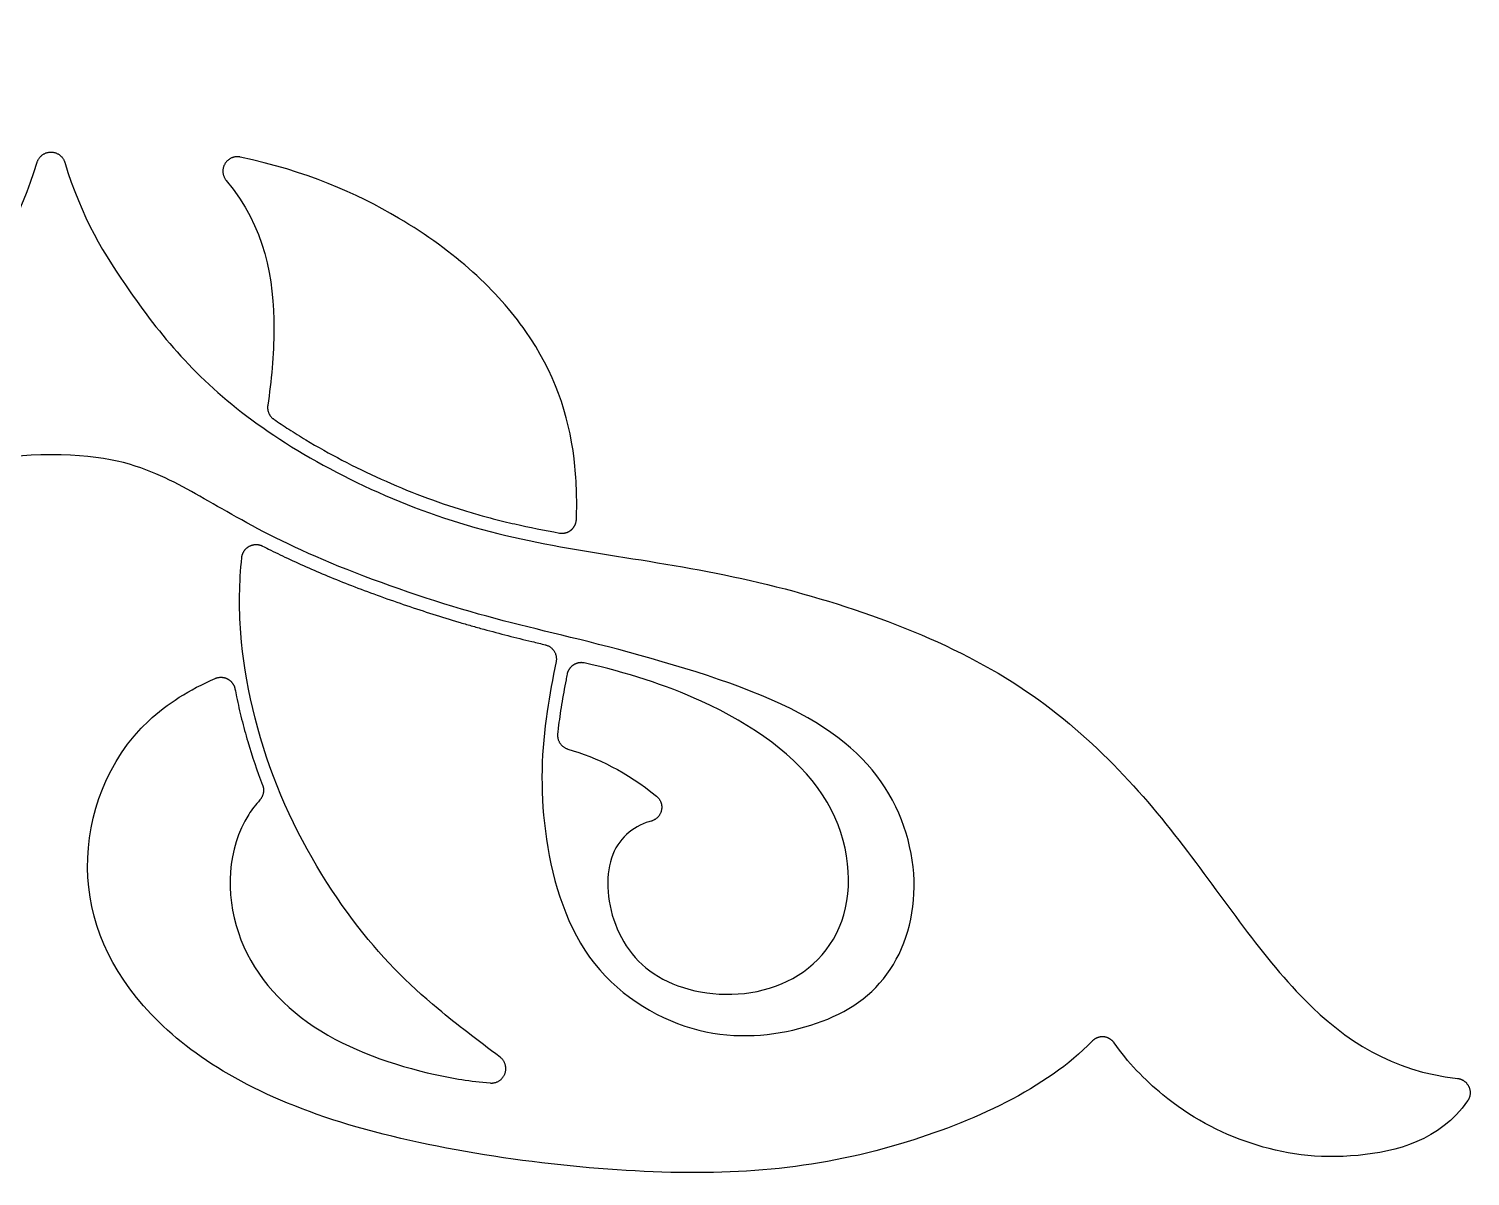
# Model space of a CAD drawing. Header units: millimetres. Extents: x -135 to 7155, y -215 to 2165.
# Drawn here: x -101.32 to -66.93, y 10.63 to 38 of the extents above; entities that cross this region are included whole.
import ezdxf

# ---------------------------------------------------------------- set-up
doc = ezdxf.new("R2010")
doc.units = ezdxf.units.MM
doc.header["$MEASUREMENT"] = 0
doc.layers.add('Default', color=18, linetype='Continuous')

msp = doc.modelspace()

# ---------------------------------------------------------------- linework, layer by layer
at = {"layer": 'Default', "color": 5}
for points, knots in [([(-107, 36.665), (-107.878, 37.207), (-109.236, 38.306), (-110.407, 40.305), (-110.195, 42.736), (-108.475, 44.548), (-104.632, 45.21), (-102.197, 45.017), (-100.949, 45.092), (-100.675, 45.124)], [10754.856844, 10754.856844, 10754.856844, 10754.856844, 10766.307316, 10778.020532, 10789.733748, 10801.446964, 10813.16018, 10824.873396, 10828.323854, 10828.323854, 10828.323854, 10828.323854]), ([(-98.974, 42.971), (-99.567, 42.929), (-101.331, 42.941), (-104.226, 43.527), (-107.123, 43.881), (-109.17, 42.78), (-109.67, 40.689), (-109.07, 39.023), (-108.194, 38.049), (-107.365, 37.345), (-106.818, 36.929)], [10676.231469, 10676.231469, 10676.231469, 10676.231469, 10681.890419, 10692.118549, 10702.34668, 10712.574811, 10722.802941, 10733.031072, 10743.259202, 10752.993996, 10752.993996, 10752.993996, 10752.993996]), ([(-134.354, 12.957), (-132.795, 13.128), (-130.397, 14.699), (-127.804, 18.792), (-123.912, 22.927), (-116.923, 25.23), (-110.832, 25.71), (-105.213, 28.532), (-102.83, 31.358), (-101.516, 33.507), (-101.123, 34.812)], [14077.718039, 14077.718039, 14077.718039, 14077.718039, 14106.010244, 14138.446474, 14170.882704, 14203.318934, 14235.755164, 14268.191395, 14300.627625, 14325.027613, 14325.027613, 14325.027613, 14325.027613]), ([(-100.465, 34.812), (-100.072, 33.507), (-98.758, 31.358), (-96.375, 28.532), (-90.756, 25.71), (-84.665, 25.23), (-77.676, 22.927), (-73.783, 18.792), (-71.191, 14.699), (-68.792, 13.128), (-67.234, 12.957)], [14330.138921, 14330.138921, 14330.138921, 14330.138921, 14354.53891, 14386.975141, 14419.411372, 14451.847603, 14484.283834, 14516.720065, 14549.156296, 14577.448496, 14577.448496, 14577.448496, 14577.448496]), ([(-88.255, 26.295), (-88.238, 26.778), (-88.283, 28.351), (-89.137, 30.819), (-91.886, 33.368), (-94.707, 34.605), (-96.277, 34.937)], [929.552979, 929.552979, 929.552979, 929.552979, 938.052684, 957.071199, 976.089714, 990.161655, 990.161655, 990.161655, 990.161655]), ([(-96.61, 34.38), (-95.681, 33.278), (-95.36, 31.351), (-95.534, 29.599), (-95.621, 29.016)], [853.531449, 853.531449, 853.531449, 853.531449, 871.343487, 880.821473, 880.821473, 880.821473, 880.821473]), ([(-95.476, 28.683), (-95.357, 28.601), (-95.106, 28.434), (-94.569, 28.1), (-93.841, 27.693), (-92.914, 27.243), (-91.938, 26.838), (-91.128, 26.56), (-90.56, 26.394), (-90.159, 26.287), (-89.548, 26.14), (-89.02, 26.035), (-88.66, 25.969)], [883.050683, 883.050683, 883.050683, 883.050683, 885.571506, 888.327926, 894.105724, 900.15264, 906.346254, 912.564978, 915.128718, 916.690112, 919.819754, 926.118589, 926.118589, 926.118589, 926.118589]), ([(-100.794, 27.833), (-102.119, 27.833), (-103.512, 27.367), (-104.973, 26.461), (-107.238, 25.267), (-110.942, 23.977), (-113.753, 23.388), (-118.648, 21.975), (-120.977, 20.02), (-121.648, 17.29), (-120.755, 15.018), (-118.744, 14.006), (-116.109, 13.835), (-113.337, 15.58), (-112.419, 18.96), (-112.517, 21.195), (-112.768, 22.499), (-112.848, 22.901)], [13348.709207, 13348.709207, 13348.709207, 13348.709207, 13367.727722, 13386.746237, 13405.764751, 13424.783266, 13443.801781, 13462.820295, 13481.83881, 13500.857325, 13519.875839, 13538.894354, 13557.912869, 13576.931383, 13595.949898, 13614.968413, 13623.188522, 13623.188522, 13623.188522, 13623.188522]), ([(-88.74, 22.901), (-88.82, 22.499), (-89.07, 21.195), (-89.169, 18.96), (-88.251, 15.58), (-85.479, 13.835), (-82.844, 14.006), (-80.833, 15.018), (-79.94, 17.29), (-80.611, 20.02), (-82.94, 21.975), (-87.835, 23.388), (-90.645, 23.977), (-94.35, 25.267), (-96.614, 26.461), (-98.076, 27.367), (-99.469, 27.833), (-100.794, 27.833)], [13074.229893, 13074.229893, 13074.229893, 13074.229893, 13082.450002, 13101.468517, 13120.487031, 13139.505546, 13158.524061, 13177.542575, 13196.56109, 13215.579605, 13234.598119, 13253.616634, 13272.635149, 13291.653663, 13310.672178, 13329.690693, 13348.709207, 13348.709207, 13348.709207, 13348.709207]), ([(-95.742, 25.657), (-95.696, 25.633), (-95.501, 25.535), (-94.967, 25.275), (-94.281, 24.974), (-93.537, 24.68), (-92.932, 24.455), (-92.309, 24.237), (-91.685, 24.032), (-91.17, 23.873), (-90.765, 23.756), (-90.374, 23.648), (-89.891, 23.521), (-89.4, 23.4), (-89.102, 23.327), (-88.996, 23.301)], [13029.448321, 13029.448321, 13029.448321, 13029.448321, 13030.347595, 13033.273392, 13039.820858, 13043.442368, 13047.241292, 13051.116135, 13054.962758, 13058.719666, 13060.538885, 13062.331544, 13065.812629, 13069.256479, 13071.172712, 13071.172712, 13071.172712, 13071.172712]), ([(-90.078, 13.466), (-90.62, 13.87), (-91.873, 14.821), (-93.592, 16.512), (-95.58, 19.846), (-96.341, 23.146), (-96.299, 24.793), (-96.24, 25.385)], [12934.568977, 12934.568977, 12934.568977, 12934.568977, 12948.158388, 12969.962613, 12991.766838, 13013.571063, 13025.564552, 13025.564552, 13025.564552, 13025.564552]), ([(-86.472, 19.095), (-86.511, 19.085), (-86.95, 18.945), (-87.648, 18.303), (-87.429, 16.314), (-86.048, 14.96), (-83.374, 14.841), (-81.486, 16.61), (-81.922, 19.899), (-84.782, 21.913), (-87.061, 22.646), (-88.067, 22.868)], [1912.695729, 1912.695729, 1912.695729, 1912.695729, 1914.939435, 1938.335293, 1961.731151, 1985.127009, 2008.522867, 2031.918725, 2055.314584, 2078.710442, 2094.8301, 2094.8301, 2094.8301, 2094.8301]), ([(-75.951, 13.844), (-77.027, 12.721), (-81.05, 10.889), (-86.487, 10.48), (-94.473, 11.663), (-98.884, 14.34), (-100.416, 17.921), (-99.236, 21.148), (-97.482, 22.234), (-96.877, 22.499)], [12685.787502, 12685.787502, 12685.787502, 12685.787502, 12704.726499, 12728.122357, 12751.518216, 12774.914074, 12798.309933, 12821.705791, 12832.087049, 12832.087049, 12832.087049, 12832.087049]), ([(-88.478, 22.598), (-88.486, 22.555), (-88.533, 22.314), (-88.594, 21.979), (-88.653, 21.594), (-88.683, 21.362), (-88.698, 21.226), (-88.703, 21.18)], [2098.020164, 2098.020164, 2098.020164, 2098.020164, 2098.787005, 2102.300552, 2103.985708, 2105.58208, 2106.384265, 2106.384265, 2106.384265, 2106.384265]), ([(-96.402, 22.249), (-96.39, 22.186), (-96.342, 21.945), (-96.246, 21.526), (-96.053, 20.818), (-95.876, 20.296), (-95.744, 19.954)], [12835.673019, 12835.673019, 12835.673019, 12835.673019, 12836.786922, 12839.968673, 12843.194727, 12849.599044, 12849.599044, 12849.599044, 12849.599044]), ([(-95.808, 19.601), (-95.907, 19.491), (-96.588, 18.603), (-96.668, 16.273), (-94.704, 13.99), (-92.195, 13.123), (-90.785, 12.888), (-90.312, 12.848)], [12851.79699, 12851.79699, 12851.79699, 12851.79699, 12855.059397, 12876.796363, 12898.533329, 12920.270296, 12929.398469, 12929.398469, 12929.398469, 12929.398469]), ([(-66.991, 12.419), (-67.651, 11.477), (-69.82, 10.914), (-72.214, 11.283), (-74.102, 12.299), (-75.107, 13.351), (-75.421, 13.803)], [12623.846334, 12623.846334, 12623.846334, 12623.846334, 12638.869667, 12655.042996, 12671.216326, 12682.248096, 12682.248096, 12682.248096, 12682.248096])]:
    msp.add_open_spline(points, degree=3, knots=knots, dxfattribs=at)
for points, weights, knots in [([(-101.123, 34.812), (-101.049, 35.056), (-100.794, 35.056), (-100.539, 35.056), (-100.465, 34.812)], [1, 0.802744136396, 1, 0.802744136396, 1], [14325.027613, 14325.027613, 14325.027613, 14327.583267, 14327.583267, 14330.138921, 14330.138921, 14330.138921]), ([(-96.277, 34.937), (-96.517, 34.988), (-96.642, 34.778), (-96.768, 34.568), (-96.61, 34.38)], [1, 0.813902302906, 1, 0.813902302906, 1], [848.571777, 848.571777, 848.571777, 851.051613, 851.051613, 853.531449, 853.531449, 853.531449]), ([(-88.66, 25.969), (-88.506, 25.941), (-88.383, 26.039), (-88.261, 26.138), (-88.255, 26.295)], [1, 0.909257881388, 1, 0.909257881388, 1], [926.118589, 926.118589, 926.118589, 927.835784, 927.835784, 929.552979, 929.552979, 929.552979]), ([(-96.24, 25.385), (-96.221, 25.566), (-96.062, 25.652), (-95.903, 25.739), (-95.742, 25.657)], [1, 0.88445521639, 1, 0.88445521639, 1], [13025.564552, 13025.564552, 13025.564552, 13027.506437, 13027.506437, 13029.448321, 13029.448321, 13029.448321]), ([(-88.067, 22.868), (-88.209, 22.899), (-88.329, 22.819), (-88.45, 22.74), (-88.478, 22.598)], [1, 0.921543943281, 1, 0.921543943281, 1], [2094.8301, 2094.8301, 2094.8301, 2096.425132, 2096.425132, 2098.020164, 2098.020164, 2098.020164]), ([(-96.877, 22.499), (-96.726, 22.565), (-96.58, 22.488), (-96.433, 22.411), (-96.402, 22.249)], [1, 0.901208538595, 1, 0.901208538595, 1], [12832.087049, 12832.087049, 12832.087049, 12833.880034, 12833.880034, 12835.673019, 12835.673019, 12835.673019]), ([(-86.344, 19.692), (-86.183, 19.559), (-86.227, 19.354), (-86.271, 19.15), (-86.472, 19.095)], [1, 0.854261894238, 1, 0.854261894238, 1], [1908.322393, 1908.322393, 1908.322393, 1910.509061, 1910.509061, 1912.695729, 1912.695729, 1912.695729]), ([(-75.421, 13.803), (-75.514, 13.936), (-75.676, 13.949), (-75.838, 13.962), (-75.951, 13.844)], [1, 0.903715794807, 1, 0.903715794807, 1], [12682.248096, 12682.248096, 12682.248096, 12684.017799, 12684.017799, 12685.787502, 12685.787502, 12685.787502]), ([(-90.312, 12.848), (-90.054, 12.827), (-89.962, 13.069), (-89.87, 13.311), (-90.078, 13.466)], [1, 0.798309407341, 1, 0.798309407341, 1], [12929.398469, 12929.398469, 12929.398469, 12931.983723, 12931.983723, 12934.568977, 12934.568977, 12934.568977]), ([(-67.234, 12.957), (-67.04, 12.936), (-66.959, 12.757), (-66.878, 12.579), (-66.991, 12.419)], [1, 0.868690012023, 1, 0.868690012023, 1], [12619.700376, 12619.700376, 12619.700376, 12621.773355, 12621.773355, 12623.846334, 12623.846334, 12623.846334])]:
    msp.add_rational_spline(points, weights, degree=2, knots=knots, dxfattribs=at)
for points, weights in [([(-95.621, 29.016), (-95.652, 28.805), (-95.476, 28.683)], [1, 0.848684869883, 1]), ([(-88.996, 23.301), (-88.676, 23.223), (-88.74, 22.901)], [1, 0.721870255432, 1]), ([(-88.703, 21.18), (-88.733, 20.897), (-88.459, 20.815)], [1, 0.768874372072, 1]), ([(-95.744, 19.954), (-95.668, 19.758), (-95.808, 19.601)], [1, 0.852792882851, 1])]:
    msp.add_rational_spline(points, weights, degree=2, dxfattribs=at)
msp.add_open_spline([(-88.459, 20.815), (-87.767, 20.609), (-87.051, 20.273), (-86.344, 19.692)], degree=3, dxfattribs=at)

doc.saveas('drawing.dxf')
